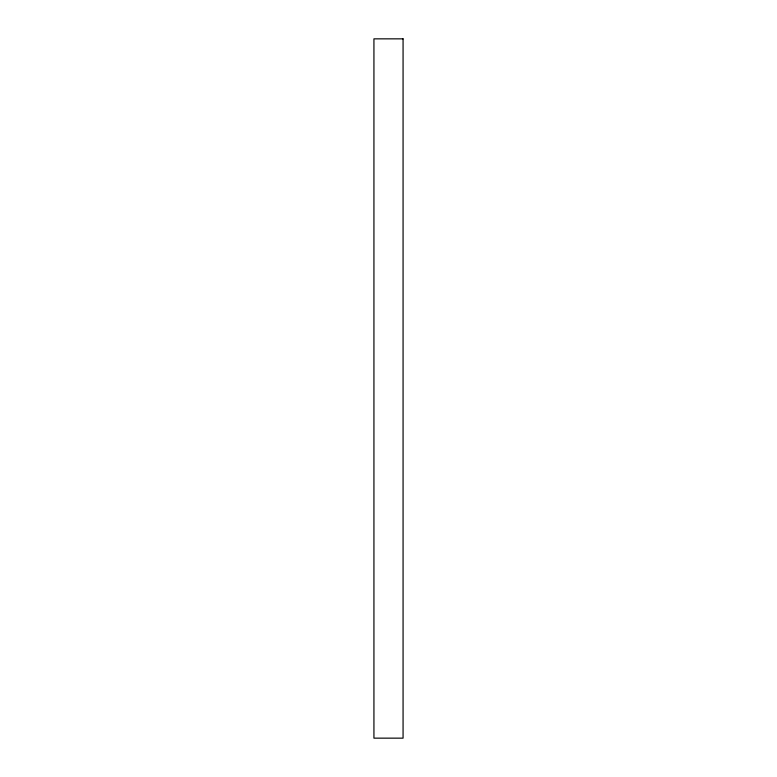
<?xml version="1.0" encoding="UTF-8"?>
<svg xmlns="http://www.w3.org/2000/svg" width="777" height="777" viewBox="0 0 777 777"><rect width="100%" height="100%" fill="white"/><g stroke="black" fill="none" stroke-linecap="round" stroke-linejoin="round"><path stroke-width="1.17" d="M403.069 38.85L373.931 38.85L373.931 738.15L403.069 738.15L403.069 38.85"/></g></svg>
